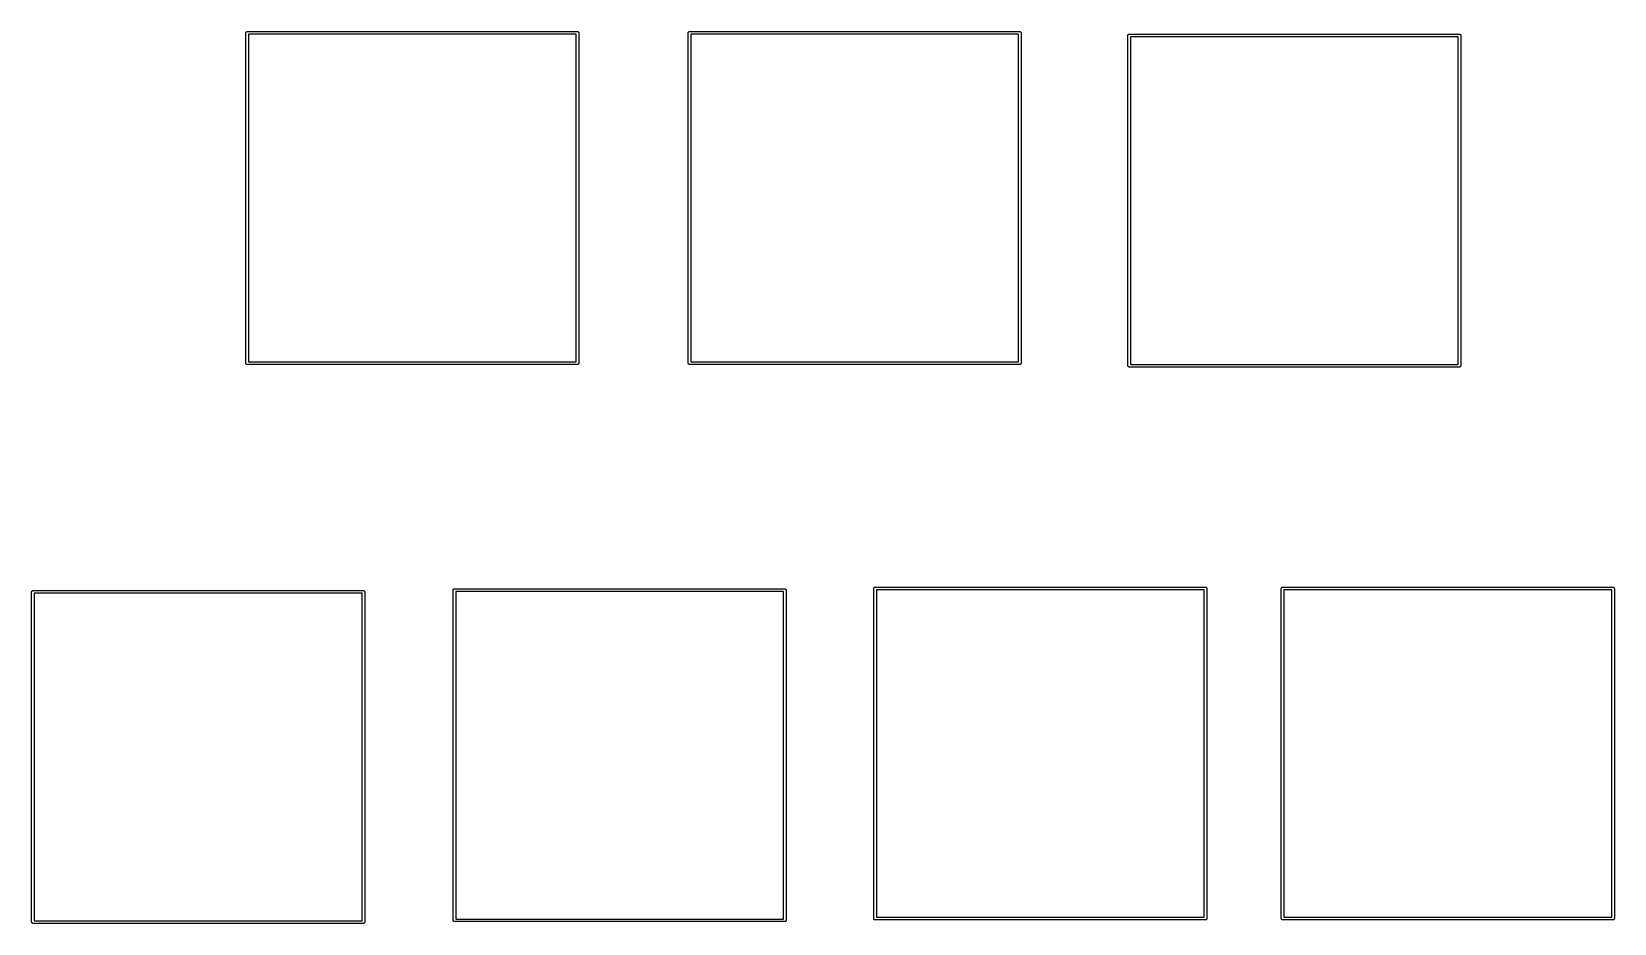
# Model space of a CAD drawing. Extents: x 74.3 to 165.6, y -139.7 to -88.2.
import ezdxf

# ---------------------------------------------------------------- set-up
doc = ezdxf.new("R2010")
doc.units = 0
doc.layers.add('BLACK', color=7, linetype='CONTINUOUS')

msp = doc.modelspace()

# ---------------------------------------------------------------- linework, layer by layer
at = {"layer": 'BLACK', "linetype": 'CONTINUOUS'}
for p, q in [((86.6496, -88.325), (86.6511, -88.3103)), ((86.65, -88.3287), (86.6496, -88.325)), ((86.65, -107.371), (86.65, -88.3287)), ((86.6511, -88.3103), (86.6554, -88.2962)), ((86.6554, -88.2962), (86.6623, -88.2831)), ((86.6623, -88.2831), (86.6717, -88.2717)), ((86.6717, -88.2717), (86.6831, -88.2623)), ((86.6831, -88.2623), (86.6962, -88.2554)), ((86.6962, -88.2554), (86.7103, -88.2511)), ((86.7103, -88.2511), (86.7213, -88.25)), ((86.7213, -88.25), (86.725, -88.2496)), ((86.725, -88.2496), (86.7287, -88.25)), ((86.7287, -88.25), (105.771, -88.25)), ((86.8, -88.4), (86.8, -107.3)), ((105.7, -88.4), (86.8, -88.4)), ((105.7, -107.3), (105.7, -88.4)), ((105.771, -88.25), (105.775, -88.2496)), ((105.775, -88.2496), (105.779, -88.25)), ((105.779, -88.25), (105.79, -88.2511)), ((105.79, -88.2511), (105.804, -88.2554)), ((105.804, -88.2554), (105.817, -88.2623)), ((105.817, -88.2623), (105.828, -88.2717)), ((105.828, -88.2717), (105.838, -88.2831)), ((105.838, -88.2831), (105.845, -88.2962)), ((105.845, -88.2962), (105.849, -88.3103)), ((105.849, -88.3103), (105.85, -88.325)), ((105.85, -88.325), (105.85, -88.3287)), ((105.85, -88.3287), (105.85, -107.371)), ((112.15, -88.325), (112.151, -88.3103)), ((112.15, -88.3287), (112.15, -88.325)), ((112.15, -107.371), (112.15, -88.3287)), ((112.151, -88.3103), (112.155, -88.2962)), ((112.155, -88.2962), (112.162, -88.2831)), ((112.162, -88.2831), (112.172, -88.2717)), ((112.172, -88.2717), (112.183, -88.2623)), ((112.183, -88.2623), (112.196, -88.2554)), ((112.196, -88.2554), (112.21, -88.2511)), ((112.21, -88.2511), (112.221, -88.25)), ((112.221, -88.25), (112.225, -88.2496)), ((112.225, -88.2496), (112.229, -88.25)), ((112.229, -88.25), (131.271, -88.25)), ((112.3, -88.4), (112.3, -107.3)), ((131.2, -88.4), (112.3, -88.4)), ((131.2, -107.3), (131.2, -88.4)), ((131.271, -88.25), (131.275, -88.2496)), ((131.275, -88.2496), (131.279, -88.25)), ((131.279, -88.25), (131.29, -88.2511)), ((131.29, -88.2511), (131.304, -88.2554)), ((131.304, -88.2554), (131.317, -88.2623)), ((131.317, -88.2623), (131.328, -88.2717)), ((131.328, -88.2717), (131.338, -88.2831)), ((131.338, -88.2831), (131.345, -88.2962)), ((131.345, -88.2962), (131.349, -88.3103)), ((131.349, -88.3103), (131.35, -88.325)), ((131.35, -88.325), (131.35, -88.3287)), ((131.35, -88.3287), (131.35, -107.371)), ((137.5, -88.475), (137.501, -88.4603)), ((137.5, -88.4787), (137.5, -88.475)), ((137.5, -107.521), (137.5, -88.4787)), ((137.501, -88.4603), (137.505, -88.4462)), ((137.505, -88.4462), (137.512, -88.4331)), ((137.512, -88.4331), (137.522, -88.4217)), ((137.522, -88.4217), (137.533, -88.4123)), ((137.533, -88.4123), (137.546, -88.4054)), ((137.546, -88.4054), (137.56, -88.4011)), ((137.56, -88.4011), (137.571, -88.4)), ((137.571, -88.4), (137.575, -88.3996)), ((137.575, -88.3996), (137.579, -88.4)), ((137.579, -88.4), (156.621, -88.4)), ((156.621, -88.4), (156.625, -88.3996)), ((156.625, -88.3996), (156.629, -88.4)), ((156.629, -88.4), (156.64, -88.4011)), ((156.64, -88.4011), (156.654, -88.4054)), ((156.654, -88.4054), (156.667, -88.4123)), ((156.667, -88.4123), (156.678, -88.4217)), ((156.678, -88.4217), (156.688, -88.4331)), ((156.688, -88.4331), (156.695, -88.4462)), ((156.695, -88.4462), (156.699, -88.4603)), ((156.699, -88.4603), (156.7, -88.475)), ((156.7, -88.475), (156.7, -88.4787)), ((156.7, -88.4787), (156.7, -107.521)), ((137.65, -88.55), (137.65, -107.45)), ((156.55, -88.55), (137.65, -88.55)), ((156.55, -107.45), (156.55, -88.55)), ((86.6496, -107.375), (86.65, -107.371)), ((86.6511, -107.39), (86.6496, -107.375)), ((86.6554, -107.404), (86.6511, -107.39)), ((86.6623, -107.417), (86.6554, -107.404)), ((86.6717, -107.428), (86.6623, -107.417)), ((86.6831, -107.438), (86.6717, -107.428)), ((86.6962, -107.445), (86.6831, -107.438)), ((86.7103, -107.449), (86.6962, -107.445)), ((86.725, -107.45), (86.7103, -107.449)), ((86.7287, -107.45), (86.725, -107.45)), ((105.771, -107.45), (86.7287, -107.45)), ((86.8, -107.3), (105.7, -107.3)), ((105.775, -107.45), (105.771, -107.45)), ((105.779, -107.45), (105.775, -107.45)), ((105.79, -107.449), (105.779, -107.45)), ((105.804, -107.445), (105.79, -107.449)), ((105.817, -107.438), (105.804, -107.445)), ((105.828, -107.428), (105.817, -107.438)), ((105.838, -107.417), (105.828, -107.428)), ((105.845, -107.404), (105.838, -107.417)), ((105.849, -107.39), (105.845, -107.404)), ((105.85, -107.375), (105.849, -107.39)), ((105.85, -107.371), (105.85, -107.375)), ((112.15, -107.375), (112.15, -107.371)), ((112.151, -107.39), (112.15, -107.375)), ((112.155, -107.404), (112.151, -107.39)), ((112.162, -107.417), (112.155, -107.404)), ((112.172, -107.428), (112.162, -107.417)), ((112.183, -107.438), (112.172, -107.428)), ((112.196, -107.445), (112.183, -107.438)), ((112.21, -107.449), (112.196, -107.445)), ((112.225, -107.45), (112.21, -107.449)), ((112.229, -107.45), (112.225, -107.45)), ((131.271, -107.45), (112.229, -107.45)), ((112.3, -107.3), (131.2, -107.3)), ((131.275, -107.45), (131.271, -107.45)), ((131.279, -107.45), (131.275, -107.45)), ((131.29, -107.449), (131.279, -107.45)), ((131.304, -107.445), (131.29, -107.449)), ((131.317, -107.438), (131.304, -107.445)), ((131.328, -107.428), (131.317, -107.438)), ((131.338, -107.417), (131.328, -107.428)), ((131.345, -107.404), (131.338, -107.417)), ((131.349, -107.39), (131.345, -107.404)), ((131.35, -107.375), (131.349, -107.39)), ((131.35, -107.371), (131.35, -107.375)), ((137.5, -107.525), (137.5, -107.521)), ((137.501, -107.54), (137.5, -107.525)), ((137.505, -107.554), (137.501, -107.54)), ((137.512, -107.567), (137.505, -107.554)), ((137.522, -107.578), (137.512, -107.567)), ((137.533, -107.588), (137.522, -107.578)), ((137.546, -107.595), (137.533, -107.588)), ((137.56, -107.599), (137.546, -107.595)), ((137.575, -107.6), (137.56, -107.599)), ((137.579, -107.6), (137.575, -107.6)), ((156.621, -107.6), (137.579, -107.6)), ((137.65, -107.45), (156.55, -107.45)), ((156.625, -107.6), (156.621, -107.6)), ((156.629, -107.6), (156.625, -107.6)), ((156.64, -107.599), (156.629, -107.6)), ((156.654, -107.595), (156.64, -107.599)), ((156.667, -107.588), (156.654, -107.595)), ((156.678, -107.578), (156.667, -107.588)), ((156.688, -107.567), (156.678, -107.578)), ((156.695, -107.554), (156.688, -107.567)), ((156.699, -107.54), (156.695, -107.554)), ((156.7, -107.525), (156.699, -107.54)), ((156.7, -107.521), (156.7, -107.525)), ((98.6011, -120.46), (98.6054, -120.446)), ((98.6054, -120.446), (98.6123, -120.433)), ((98.6123, -120.433), (98.6217, -120.422)), ((98.6217, -120.422), (98.6331, -120.412)), ((98.6331, -120.412), (98.6462, -120.405)), ((98.6462, -120.405), (98.6603, -120.401)), ((98.6603, -120.401), (98.6713, -120.4)), ((98.6713, -120.4), (98.675, -120.4)), ((98.675, -120.4), (98.6787, -120.4)), ((98.6787, -120.4), (117.721, -120.4)), ((117.721, -120.4), (117.725, -120.4)), ((117.725, -120.4), (117.729, -120.4)), ((117.729, -120.4), (117.74, -120.401)), ((117.74, -120.401), (117.754, -120.405)), ((117.754, -120.405), (117.767, -120.412)), ((117.767, -120.412), (117.778, -120.422)), ((117.778, -120.422), (117.788, -120.433)), ((117.788, -120.433), (117.795, -120.446)), ((117.795, -120.446), (117.799, -120.46)), ((122.85, -120.375), (122.851, -120.36)), ((122.85, -120.379), (122.85, -120.375)), ((122.85, -139.421), (122.85, -120.379)), ((122.851, -120.36), (122.855, -120.346)), ((122.855, -120.346), (122.862, -120.333)), ((122.862, -120.333), (122.872, -120.322)), ((122.872, -120.322), (122.883, -120.312)), ((122.883, -120.312), (122.896, -120.305)), ((122.896, -120.305), (122.91, -120.301)), ((122.91, -120.301), (122.921, -120.3)), ((122.921, -120.3), (122.925, -120.3)), ((122.925, -120.3), (122.929, -120.3)), ((122.929, -120.3), (141.971, -120.3)), ((123, -120.45), (123, -139.35)), ((141.9, -120.45), (123, -120.45)), ((141.9, -139.35), (141.9, -120.45)), ((141.971, -120.3), (141.975, -120.3)), ((141.975, -120.3), (141.979, -120.3)), ((141.979, -120.3), (141.99, -120.301)), ((141.99, -120.301), (142.004, -120.305)), ((142.004, -120.305), (142.017, -120.312)), ((142.017, -120.312), (142.028, -120.322)), ((142.028, -120.322), (142.038, -120.333)), ((142.038, -120.333), (142.045, -120.346)), ((142.045, -120.346), (142.049, -120.36)), ((142.049, -120.36), (142.05, -120.375)), ((142.05, -120.375), (142.05, -120.379)), ((142.05, -120.379), (142.05, -139.421)), ((146.35, -120.375), (146.351, -120.36)), ((146.35, -120.379), (146.35, -120.375)), ((146.35, -139.421), (146.35, -120.379)), ((146.351, -120.36), (146.355, -120.346)), ((146.355, -120.346), (146.362, -120.333)), ((146.362, -120.333), (146.372, -120.322)), ((146.372, -120.322), (146.383, -120.312)), ((146.383, -120.312), (146.396, -120.305)), ((146.396, -120.305), (146.41, -120.301)), ((146.41, -120.301), (146.421, -120.3)), ((146.421, -120.3), (146.425, -120.3)), ((146.425, -120.3), (146.429, -120.3)), ((146.429, -120.3), (165.471, -120.3)), ((146.5, -120.45), (146.5, -139.35)), ((165.4, -120.45), (146.5, -120.45)), ((165.4, -139.35), (165.4, -120.45)), ((165.471, -120.3), (165.475, -120.3)), ((165.475, -120.3), (165.479, -120.3)), ((165.479, -120.3), (165.49, -120.301)), ((165.49, -120.301), (165.504, -120.305)), ((165.504, -120.305), (165.517, -120.312)), ((165.517, -120.312), (165.528, -120.322)), ((165.528, -120.322), (165.538, -120.333)), ((165.538, -120.333), (165.545, -120.346)), ((165.545, -120.346), (165.549, -120.36)), ((165.549, -120.36), (165.55, -120.375)), ((165.55, -120.375), (165.55, -120.379)), ((165.55, -120.379), (165.55, -139.421)), ((74.2996, -120.575), (74.3011, -120.56)), ((74.3, -120.579), (74.2996, -120.575)), ((74.3, -139.621), (74.3, -120.579)), ((74.3011, -120.56), (74.3054, -120.546)), ((74.3054, -120.546), (74.3123, -120.533)), ((74.3123, -120.533), (74.3217, -120.522)), ((74.3217, -120.522), (74.3331, -120.512)), ((74.3331, -120.512), (74.3462, -120.505)), ((74.3462, -120.505), (74.3603, -120.501)), ((74.3603, -120.501), (74.3713, -120.5)), ((74.3713, -120.5), (74.375, -120.5)), ((74.375, -120.5), (74.3787, -120.5)), ((74.3787, -120.5), (93.4213, -120.5)), ((74.45, -120.65), (74.45, -139.55)), ((93.35, -120.65), (74.45, -120.65)), ((93.35, -139.55), (93.35, -120.65)), ((93.4213, -120.5), (93.425, -120.5)), ((93.425, -120.5), (93.4287, -120.5)), ((93.4287, -120.5), (93.4397, -120.501)), ((93.4397, -120.501), (93.4538, -120.505)), ((93.4538, -120.505), (93.4669, -120.512)), ((93.4669, -120.512), (93.4783, -120.522)), ((93.4783, -120.522), (93.4877, -120.533)), ((93.4877, -120.533), (93.4946, -120.546)), ((93.4946, -120.546), (93.4989, -120.56)), ((93.4989, -120.56), (93.5004, -120.575)), ((93.5004, -120.575), (93.5, -120.579)), ((93.5, -120.579), (93.5, -139.621)), ((98.5996, -120.475), (98.6011, -120.46)), ((98.6, -120.479), (98.5996, -120.475)), ((98.6, -139.521), (98.6, -120.479)), ((98.75, -120.55), (98.75, -139.45)), ((117.65, -120.55), (98.75, -120.55)), ((117.65, -139.45), (117.65, -120.55)), ((117.799, -120.46), (117.8, -120.475)), ((117.8, -120.475), (117.8, -120.479)), ((117.8, -120.479), (117.8, -139.521)), ((74.45, -139.55), (93.35, -139.55)), ((98.5996, -139.525), (98.6, -139.521)), ((98.6011, -139.54), (98.5996, -139.525)), ((98.6054, -139.554), (98.6011, -139.54)), ((98.6123, -139.567), (98.6054, -139.554)), ((98.6163, -139.572), (98.6123, -139.567)), ((98.6217, -139.578), (98.6163, -139.572)), ((98.6331, -139.588), (98.6217, -139.578)), ((98.6462, -139.595), (98.6331, -139.588)), ((98.6603, -139.599), (98.6462, -139.595)), ((98.675, -139.6), (98.6603, -139.599)), ((98.6787, -139.6), (98.675, -139.6)), ((117.721, -139.6), (98.6787, -139.6)), ((98.75, -139.45), (117.65, -139.45)), ((117.725, -139.6), (117.721, -139.6)), ((117.729, -139.6), (117.725, -139.6)), ((117.74, -139.599), (117.729, -139.6)), ((117.754, -139.595), (117.74, -139.599)), ((117.767, -139.588), (117.754, -139.595)), ((117.778, -139.578), (117.767, -139.588)), ((117.788, -139.567), (117.778, -139.578)), ((117.795, -139.554), (117.788, -139.567)), ((117.799, -139.54), (117.795, -139.554)), ((117.8, -139.525), (117.799, -139.54)), ((117.8, -139.521), (117.8, -139.525)), ((122.85, -139.425), (122.85, -139.421)), ((122.851, -139.44), (122.85, -139.425)), ((122.855, -139.454), (122.851, -139.44)), ((122.862, -139.467), (122.855, -139.454)), ((122.866, -139.472), (122.862, -139.467)), ((122.872, -139.478), (122.866, -139.472)), ((122.883, -139.488), (122.872, -139.478)), ((122.896, -139.495), (122.883, -139.488)), ((122.91, -139.499), (122.896, -139.495)), ((122.925, -139.5), (122.91, -139.499)), ((122.929, -139.5), (122.925, -139.5)), ((141.971, -139.5), (122.929, -139.5)), ((123, -139.35), (141.9, -139.35)), ((141.975, -139.5), (141.971, -139.5)), ((141.979, -139.5), (141.975, -139.5)), ((141.99, -139.499), (141.979, -139.5)), ((142.004, -139.495), (141.99, -139.499)), ((142.017, -139.488), (142.004, -139.495)), ((142.028, -139.478), (142.017, -139.488)), ((142.038, -139.467), (142.028, -139.478)), ((142.045, -139.454), (142.038, -139.467)), ((142.049, -139.44), (142.045, -139.454)), ((142.05, -139.425), (142.049, -139.44)), ((142.05, -139.421), (142.05, -139.425)), ((146.35, -139.425), (146.35, -139.421)), ((146.351, -139.44), (146.35, -139.425)), ((146.355, -139.454), (146.351, -139.44)), ((146.362, -139.467), (146.355, -139.454)), ((146.366, -139.472), (146.362, -139.467)), ((146.372, -139.478), (146.366, -139.472)), ((146.383, -139.488), (146.372, -139.478)), ((146.396, -139.495), (146.383, -139.488)), ((146.41, -139.499), (146.396, -139.495)), ((146.425, -139.5), (146.41, -139.499)), ((146.429, -139.5), (146.425, -139.5)), ((165.471, -139.5), (146.429, -139.5)), ((146.5, -139.35), (165.4, -139.35)), ((165.475, -139.5), (165.471, -139.5)), ((165.479, -139.5), (165.475, -139.5)), ((165.49, -139.499), (165.479, -139.5)), ((165.504, -139.495), (165.49, -139.499)), ((165.517, -139.488), (165.504, -139.495)), ((165.528, -139.478), (165.517, -139.488)), ((165.538, -139.467), (165.528, -139.478)), ((165.545, -139.454), (165.538, -139.467)), ((165.549, -139.44), (165.545, -139.454)), ((165.55, -139.425), (165.549, -139.44)), ((165.55, -139.421), (165.55, -139.425)), ((74.2996, -139.625), (74.3, -139.621)), ((74.3011, -139.64), (74.2996, -139.625)), ((74.3054, -139.654), (74.3011, -139.64)), ((74.3123, -139.667), (74.3054, -139.654)), ((74.3217, -139.678), (74.3123, -139.667)), ((74.3331, -139.688), (74.3217, -139.678)), ((74.3462, -139.695), (74.3331, -139.688)), ((74.3603, -139.699), (74.3462, -139.695)), ((74.375, -139.7), (74.3603, -139.699)), ((74.3787, -139.7), (74.375, -139.7)), ((93.4213, -139.7), (74.3787, -139.7)), ((93.425, -139.7), (93.4213, -139.7)), ((93.4287, -139.7), (93.425, -139.7)), ((93.4397, -139.699), (93.4287, -139.7)), ((93.4538, -139.695), (93.4397, -139.699)), ((93.4669, -139.688), (93.4538, -139.695)), ((93.4783, -139.678), (93.4669, -139.688)), ((93.4877, -139.667), (93.4783, -139.678)), ((93.4946, -139.654), (93.4877, -139.667)), ((93.4989, -139.64), (93.4946, -139.654)), ((93.5004, -139.625), (93.4989, -139.64)), ((93.5, -139.621), (93.5004, -139.625))]:
    msp.add_line(p, q, dxfattribs=at)

doc.saveas('drawing.dxf')
